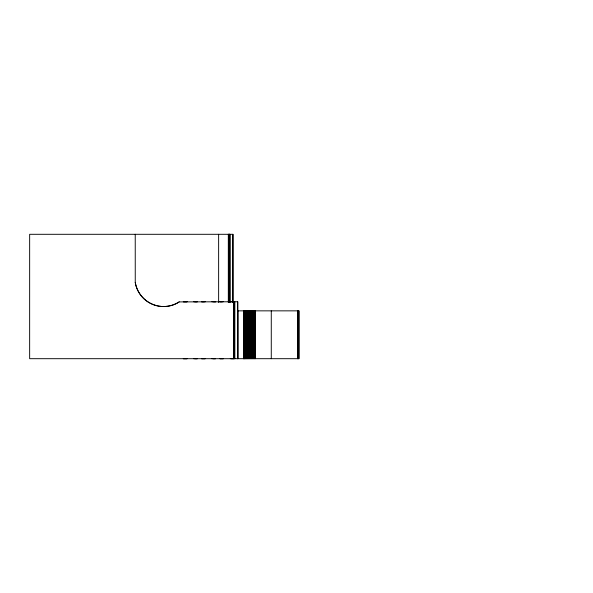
<?xml version="1.0" encoding="UTF-8"?>
<svg xmlns="http://www.w3.org/2000/svg" width="593" height="593" viewBox="0 0 593 593"><rect width="100%" height="100%" fill="white"/><g stroke="black" fill="none" stroke-linecap="round" stroke-linejoin="round"><path stroke-width="0.89" d="M233.479 358.691L233.479 301.755M234.102 358.691L234.102 301.755M234.22 358.691L234.22 301.755M234.576 358.691L234.576 301.755M234.813 358.691L234.813 301.755M237.711 301.755L237.726 358.691L237.726 301.755L179.242 301.911A28.709 28.709 0 0 1 135.256 282.327L135.234 234.302M201.516 301.748L204.392 301.748M197.476 301.748L193.644 301.741M201.501 358.691L205 358.691M197.462 358.698L193.629 358.691M215.607 358.698L211.849 358.691M233.716 301.755L230.299 301.755M197.172 301.748L194.719 301.748M219.914 358.691L223.435 358.691M233.709 358.698L230.284 358.691M197.15 358.698L194.704 358.698M215.415 358.698L213.109 358.698M232.923 234.302L232.938 302.482L232.953 234.302L29.657 234.302L29.65 358.691L299.05 358.691L299.05 310.851L237.348 310.851M186.795 301.741L183.304 301.741L187.247 301.748M213.413 301.755L215.778 301.755L211.864 301.748M222.205 301.748L219.625 301.755L223.242 301.755M231.893 301.755L233.62 301.755L233.605 358.691L231.322 358.698M186.78 358.691L183.281 358.691L187.232 358.698M205.348 301.755L201.679 301.748M205.334 358.698L201.657 358.698M223.227 358.698L219.951 358.698M298.724 310.851L298.724 358.691M298.575 310.851L298.575 358.691M297.738 310.851L297.738 358.691M297.501 310.851L297.501 358.691M271.275 310.851L271.275 358.691M255.501 310.851L255.501 358.691M254.871 310.851L254.871 358.691M254.249 310.851L254.249 358.691M253.626 310.851L253.626 358.691M253.011 310.851L253.011 358.691M252.403 310.851L252.403 358.691M251.803 310.851L251.803 358.691M251.21 310.851L251.21 358.691M250.631 310.851L250.631 358.691M250.068 310.851L250.068 358.691M249.52 310.851L249.52 358.691M248.986 310.851L248.986 358.691M248.467 310.851L248.467 358.691M247.97 310.851L247.97 358.691M247.496 310.851L247.496 358.691M247.044 310.851L247.044 358.691M246.614 310.851L246.614 358.691M246.206 310.851L246.206 358.691M245.821 310.851L245.821 358.691M245.465 310.851L245.465 358.691M245.139 310.851L245.139 358.691M244.842 310.851L244.842 358.691M244.575 310.851L244.575 358.691M244.331 310.851L244.331 358.691M244.123 310.851L244.123 358.691M243.945 310.851L243.945 358.691M243.797 310.851L243.797 358.691M243.686 358.691L243.604 310.851L243.553 358.691M237.889 310.851L237.889 358.691M237.534 301.755L237.534 358.691M229.914 234.302L229.914 302.482M229.795 234.302L229.795 302.482M229.676 234.302L229.676 302.482M229.558 234.302L229.558 302.482M229.439 234.302L229.439 302.482M229.313 234.302L229.313 302.482M228.824 234.302L228.824 302.482M228.698 234.302L228.698 302.482M228.446 234.302L228.446 302.482M228.32 234.302L228.32 302.482M218.632 234.302L218.632 302.482M179.212 301.852A28.82 28.701 90 0 1 135.226 282.335"/></g></svg>
